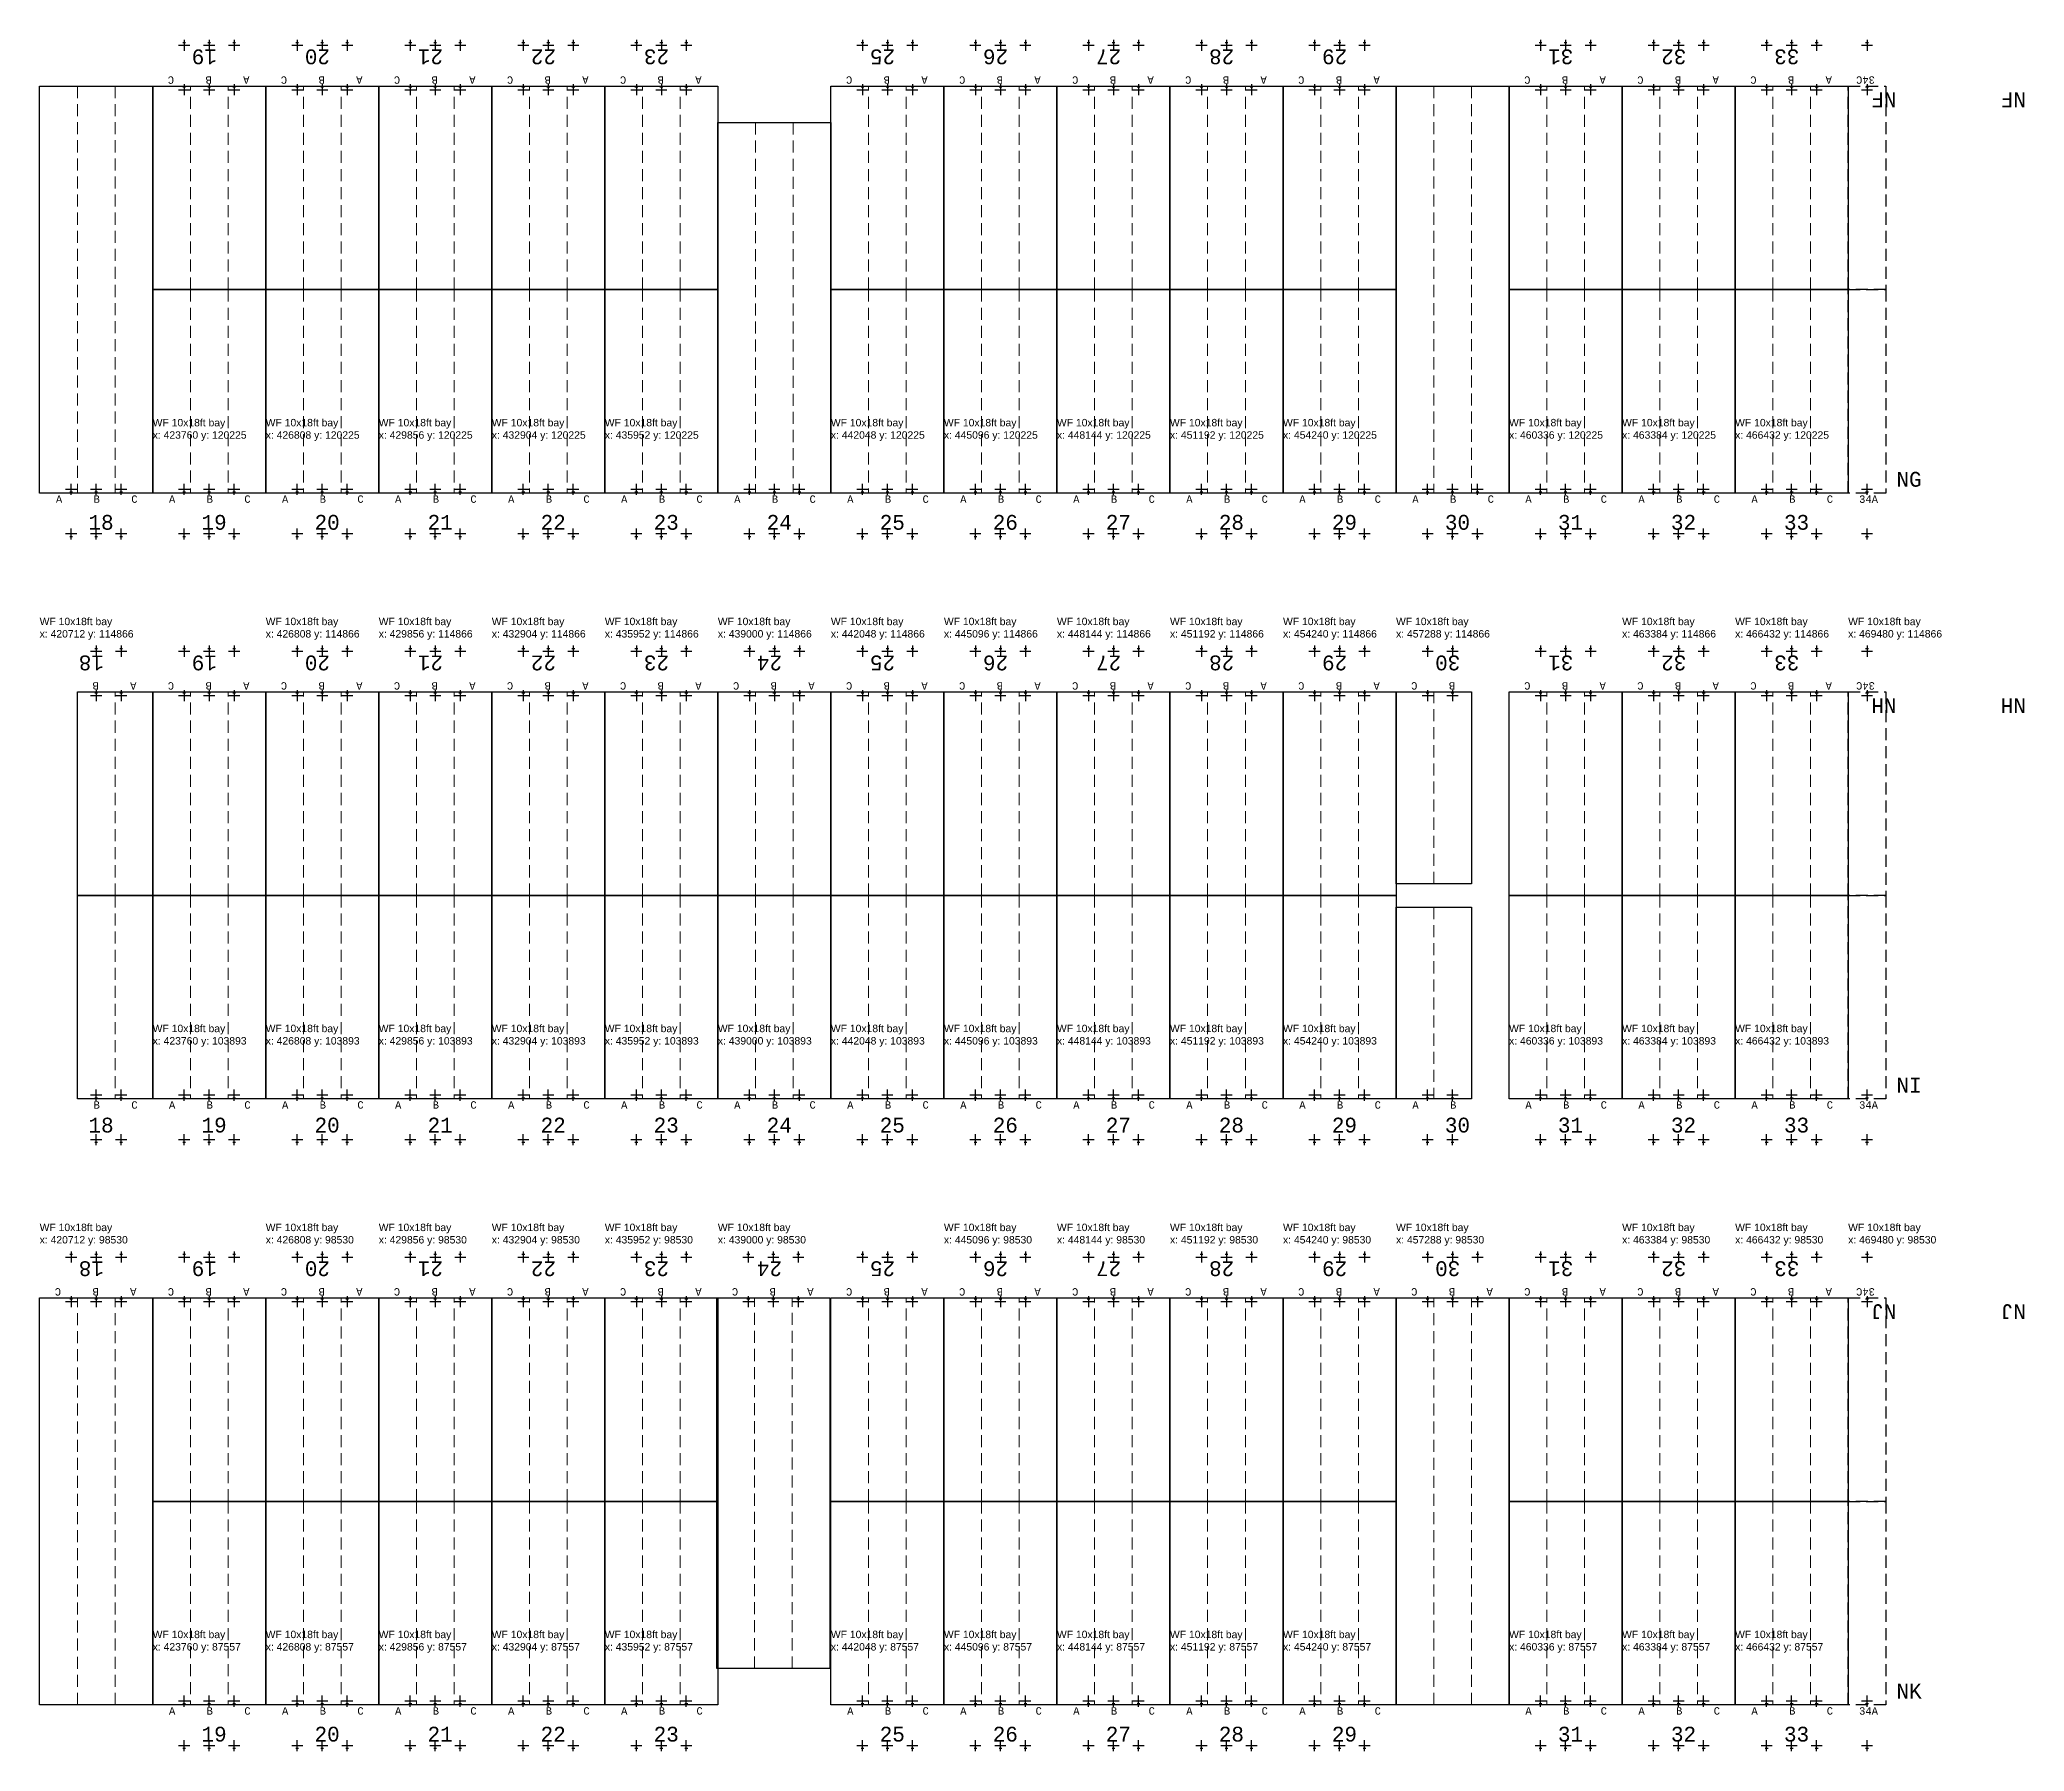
# Model space of a CAD drawing. Header units: millimetres. Extents: x 308165 to 657535, y 5096 to 173229.
# Drawn here: x 420713 to 474230, y 86308 to 132449 of the extents above; entities that cross this region are included whole.
import ezdxf

# ---------------------------------------------------------------- set-up
doc = ezdxf.new("R2010")
doc.units = ezdxf.units.MM
doc.linetypes.add('DASHED', pattern=[0.75, 0.5, -0.25])
for name, color, linetype in [('Bin location transponder', 250, 'Continuous'), ('WF exist equipment', 6, 'Continuous'), ('WF_numbers', 6, 'Continuous')]:
    doc.layers.add(name, color=color, linetype=linetype)
for name, color, linetype, lineweight in [('WF buffer', 1, 'DASHED', 30), ('WF transponder', 3, 'Continuous', 30), ('WF_bay', 5, 'Continuous', 30), ('WF_sketch_stock_areas', 30, 'Continuous', 30)]:
    doc.layers.add(name, color=color, linetype=linetype, lineweight=lineweight)
doc.styles.get("Standard").update_dxf_attribs({"font": 'arial.ttf'})
doc.styles.add('WF_txt', font='consola.ttf')

# ---------------------------------------------------------------- blocks, each defined once
blk = doc.blocks.new('Bin location transponder')
at = {"layer": 'Bin location transponder', "color": 3, "lineweight": 30}
for p, q in [((-600, 0), (600, 0)), ((-150, 300), (150, 300)), ((0, 600), (0, -600))]:
    blk.add_line(p, q, dxfattribs=at)
blk = doc.blocks.new('WF 10x18ft bay')
at = {"layer": 'WF_bay', "linetype": 'DASHED', "lineweight": 5, "ltscale": 650}
for p, q in [((1016, 5486), (1016, 0)), ((2032, 5486), (2032, 0))]:
    blk.add_line(p, q, dxfattribs=at)
at = {"layer": 'WF_bay'}
blk.add_lwpolyline([(0, 5486), (3048, 5486), (3048, 0), (0, 0)], close=True, dxfattribs=at)
at = {"layer": 'WF transponder', "xscale": 0.25, "yscale": 0.25, "zscale": 0.25, "rotation": 180.0000000062352}
for p in [(850, 100), (1524, 100), (2198, 100), (850, -1100), (1524, -1100), (2198, -1100)]:
    blk.add_blockref('Bin location transponder', p, dxfattribs=at)
at = {"layer": 'WF_numbers', "linetype": 'DASHED', "char_height": 200, "attachment_point": 1, "rotation": 0, "style": 'WF_txt'}
for s, insert in [('A', (439, -62, -723)), ('B', (1455, -62, -723)), ('C', (2471, -62, -723))]:
    blk.add_mtext_dynamic_manual_height_columns(s, width=423.53, gutter_width=2118, heights=[0], dxfattribs=dict(at, insert=insert))
blk = doc.blocks.new('WF 10x36ft bay')
at = {"layer": 'WF_bay', "linetype": 'DASHED', "lineweight": 5, "ltscale": 650}
for p, q in [((1016, 10973), (1016, 0)), ((2032, 10973), (2032, 0))]:
    blk.add_line(p, q, dxfattribs=at)
at = {"layer": 'WF_bay'}
blk.add_lwpolyline([(0, 10973), (3048, 10973), (3048, 0), (0, 0)], close=True, dxfattribs=at)
at = {"layer": 'WF transponder', "xscale": 0.25, "yscale": 0.25, "zscale": 0.25, "rotation": 180.0000000062352}
for p in [(850, 100), (1524, 100), (2198, 100), (850, -1100), (1524, -1100), (2198, -1100)]:
    blk.add_blockref('Bin location transponder', p, dxfattribs=at)
at = {"layer": 'WF_numbers', "linetype": 'DASHED', "char_height": 200, "attachment_point": 1, "rotation": 0, "style": 'WF_txt'}
for s, insert in [('A', (439, -62, -723)), ('B', (1455, -62, -723)), ('C', (2471, -62, -723))]:
    blk.add_mtext_dynamic_manual_height_columns(s, width=423.53, gutter_width=2118, heights=[0], dxfattribs=dict(at, insert=insert))
blk = doc.blocks.new('WF 40x216in buffer')
at = {"layer": 'WF buffer', "ltscale": 650}
blk.add_lwpolyline([(0, 5486), (1016, 5486), (1016, 0), (0, 0)], close=True, dxfattribs=at)
at = {"layer": 'WF transponder', "xscale": 0.25, "yscale": 0.25, "zscale": 0.25, "rotation": 180.0000000062352}
for p in [(508, 100), (508, -1100)]:
    blk.add_blockref('Bin location transponder', p, dxfattribs=at)
blk = doc.blocks.new('WF 10x34ft bay')
at = {"layer": 'WF_bay', "linetype": 'DASHED', "lineweight": 5, "ltscale": 650}
for p, q in [((1143863, 971520, -162219), (1143863, 981510, -162219)), ((1144879, 971520, -162219), (1144879, 981510, -162219))]:
    blk.add_line(p, q, dxfattribs=at)
at = {"layer": 'WF_bay', "elevation": -162219}
blk.add_lwpolyline([(1145895, 971520), (1142847, 971520), (1142847, 981510), (1145895, 981510)], close=True, dxfattribs=at)
at = {"layer": 'WF transponder', "xscale": 0.25, "yscale": 0.25, "zscale": 0.25}
for p in [(1143697, 982610, -162219), (1144371, 982610, -162219), (1145045, 982610, -162219), (1143697, 981410, -162219), (1144371, 981410, -162219), (1145045, 981410, -162219)]:
    blk.add_blockref('Bin location transponder', p, dxfattribs=at)
at = {"layer": 'WF_numbers', "linetype": 'DASHED', "char_height": 200, "attachment_point": 1, "rotation": 180, "style": 'WF_txt'}
for s, insert in [('C', (1143424, 981572, -162943)), ('B', (1144440, 981572, -162943)), ('A', (1145456, 981572, -162943))]:
    blk.add_mtext_dynamic_manual_height_columns(s, width=423.53, gutter_width=2118, heights=[0], dxfattribs=dict(at, insert=insert))

msp = doc.modelspace()

# ---------------------------------------------------------------- linework, layer by layer
at = {"layer": 'WF_bay', "linetype": 'DASHED', "lineweight": 5, "ltscale": 650}
for p, q in [((422744, 109380, -162219), (422744, 114866, -162219)), ((458304, 109689, -162219), (458304, 114866, -162219)), ((422744, 109380, -162219), (422744, 103894, -162219)), ((458304, 109067, -162219), (458304, 103894, -162219))]:
    msp.add_line(p, q, dxfattribs=at)
at = {"layer": 'WF_bay', "elevation": -162219}
for points in [[(423760, 109380), (421728, 109380), (421728, 114866), (423760, 114866)], [(459320, 109689), (457288, 109689), (457288, 114866), (459320, 114866)], [(421728, 109380), (423760, 109380), (423760, 103894), (421728, 103894)], [(457288, 109067), (459320, 109067), (459320, 103894), (457288, 103894)]]:
    msp.add_lwpolyline(points, close=True, dxfattribs=at)

# ---------------------------------------------------------------- block references
at = {"layer": 'WF exist equipment', "color": 7, "true_color": 0xffffff, "rotation": 180}
msp.add_blockref('WF 10x34ft bay', (1584896, 1101736), dxfattribs=at)
at = {"layer": 'WF exist equipment', "color": 7, "true_color": 0xffffff}
msp.add_blockref('WF 10x34ft bay', (-703876, -882979), dxfattribs=at)
at = {"layer": 'WF transponder', "xscale": 0.25, "yscale": 0.25, "zscale": 0.25}
for p in [(422236, 115966, -162219), (422910, 115966, -162219), (458138, 115966, -162219), (458812, 115966, -162219), (422236, 114766, -162219), (422910, 114766, -162219), (458138, 114766, -162219), (458812, 114766, -162219)]:
    msp.add_blockref('Bin location transponder', p, dxfattribs=at)
at = {"layer": 'WF transponder', "xscale": 0.25, "yscale": 0.25, "zscale": 0.25, "rotation": 180.0000000062352}
for p in [(422236, 103994, -162219), (422910, 103994, -162219), (458138, 103994, -162219), (458812, 103994, -162219), (422236, 102794, -162219), (422910, 102794, -162219), (458138, 102794, -162219), (458812, 102794, -162219)]:
    msp.add_blockref('Bin location transponder', p, dxfattribs=at)
at = {"layer": 'WF_sketch_stock_areas'}
for name, p, rotation in [('WF 10x18ft bay', (426808, 131199, -162219), 179.9999999999069), ('WF 10x18ft bay', (429856, 131199, -162219), 179.9999999999069), ('WF 10x18ft bay', (432904, 131199, -162219), 179.9999999999069), ('WF 10x18ft bay', (435952, 131199, -162219), 179.9999999999069), ('WF 10x18ft bay', (439000, 131199, -162219), 179.9999999999069), ('WF 10x18ft bay', (445096, 131199, -162219), 179.9999999999069), ('WF 10x18ft bay', (448144, 131199, -162219), 179.9999999999069), ('WF 10x18ft bay', (451192, 131199, -162219), 179.9999999999069), ('WF 10x18ft bay', (454240, 131199, -162219), 179.9999999999069), ('WF 10x18ft bay', (457288, 131199, -162219), 179.9999999999069), ('WF 10x18ft bay', (463384, 131199, -162219), 179.9999999999069), ('WF 10x18ft bay', (466432, 131199, -162219), 179.9999999999069), ('WF 10x18ft bay', (469480, 131199, -162219), 179.9999999999069), ('WF 40x216in buffer', (470496, 131199, -162219), 180.0000000004213), ('WF 10x18ft bay', (426808, 114866, -162219), 179.9999999999069), ('WF 10x18ft bay', (429856, 114866, -162219), 179.9999999999069), ('WF 10x18ft bay', (432904, 114866, -162219), 179.9999999999069), ('WF 10x18ft bay', (435952, 114866, -162219), 179.9999999999069), ('WF 10x18ft bay', (439000, 114866, -162219), 179.9999999999069), ('WF 10x18ft bay', (442048, 114866, -162219), 179.9999999999069), ('WF 10x18ft bay', (445096, 114866, -162219), 179.9999999999069), ('WF 10x18ft bay', (448144, 114866, -162219), 179.9999999999069), ('WF 10x18ft bay', (451192, 114866, -162219), 179.9999999999069), ('WF 10x18ft bay', (454240, 114866, -162219), 179.9999999999069), ('WF 10x18ft bay', (457288, 114866, -162219), 179.9999999999069), ('WF 10x18ft bay', (463384, 114866, -162219), 179.9999999999069), ('WF 10x18ft bay', (466432, 114866, -162219), 179.9999999999069), ('WF 10x18ft bay', (469480, 114866, -162219), 179.9999999999069), ('WF 40x216in buffer', (470496, 114866, -162219), 179.9999966309876), ('WF 10x36ft bay', (423760, 98531, -162219), 180.0000000000523), ('WF 10x18ft bay', (426808, 98531, -162219), 179.9999999999069), ('WF 10x18ft bay', (429856, 98531, -162219), 179.9999999999069), ('WF 10x18ft bay', (432904, 98531, -162219), 179.9999999999069), ('WF 10x18ft bay', (435952, 98531, -162219), 179.9999999999069), ('WF 10x18ft bay', (439000, 98531, -162219), 179.9999999999069), ('WF 10x18ft bay', (445096, 98531, -162219), 179.9999999999069), ('WF 10x18ft bay', (448144, 98531, -162219), 179.9999999999069), ('WF 10x18ft bay', (451192, 98531, -162219), 179.9999999999069), ('WF 10x18ft bay', (454240, 98531, -162219), 179.9999999999069), ('WF 10x18ft bay', (457288, 98531, -162219), 179.9999999999069), ('WF 10x36ft bay', (460336, 98531, -162219), 180.0000000000523), ('WF 10x18ft bay', (463384, 98531, -162219), 179.9999999999069), ('WF 10x18ft bay', (466432, 98531, -162219), 179.9999999999069), ('WF 10x18ft bay', (469480, 98531, -162219), 179.9999999999069), ('WF 40x216in buffer', (470496, 98531, -162219), 179.9999999974419)]:
    msp.add_blockref(name, p, dxfattribs=dict(at, rotation=rotation))
for name, p in [('WF 10x36ft bay', (420712, 120226, -162219)), ('WF 10x36ft bay', (457288, 120226, -162219)), ('WF 10x18ft bay', (423760, 120226, -162219)), ('WF 10x18ft bay', (426808, 120226, -162219)), ('WF 10x18ft bay', (429856, 120226, -162219)), ('WF 10x18ft bay', (432904, 120226, -162219)), ('WF 10x18ft bay', (435952, 120226, -162219)), ('WF 10x18ft bay', (442048, 120226, -162219)), ('WF 10x18ft bay', (445096, 120226, -162219)), ('WF 10x18ft bay', (448144, 120226, -162219)), ('WF 10x18ft bay', (451192, 120226, -162219)), ('WF 10x18ft bay', (454240, 120226, -162219)), ('WF 10x18ft bay', (460336, 120226, -162219)), ('WF 10x18ft bay', (463384, 120226, -162219)), ('WF 10x18ft bay', (466432, 120226, -162219)), ('WF 40x216in buffer', (469480, 120226, -162219)), ('WF 10x18ft bay', (423760, 103894, -162219)), ('WF 10x18ft bay', (426808, 103894, -162219)), ('WF 10x18ft bay', (429856, 103894, -162219)), ('WF 10x18ft bay', (432904, 103894, -162219)), ('WF 10x18ft bay', (435952, 103894, -162219)), ('WF 10x18ft bay', (439000, 103894, -162219)), ('WF 10x18ft bay', (442048, 103894, -162219)), ('WF 10x18ft bay', (445096, 103894, -162219)), ('WF 10x18ft bay', (448144, 103894, -162219)), ('WF 10x18ft bay', (451192, 103894, -162219)), ('WF 10x18ft bay', (454240, 103894, -162219)), ('WF 10x18ft bay', (460336, 103894, -162219)), ('WF 10x18ft bay', (463384, 103894, -162219)), ('WF 10x18ft bay', (466432, 103894, -162219)), ('WF 40x216in buffer', (469480, 103894, -162219)), ('WF 10x18ft bay', (423760, 87558, -162219)), ('WF 10x18ft bay', (426808, 87558, -162219)), ('WF 10x18ft bay', (429856, 87558, -162219)), ('WF 10x18ft bay', (432904, 87558, -162219)), ('WF 10x18ft bay', (435952, 87558, -162219)), ('WF 10x18ft bay', (442048, 87558, -162219)), ('WF 10x18ft bay', (445096, 87558, -162219)), ('WF 10x18ft bay', (448144, 87558, -162219)), ('WF 10x18ft bay', (451192, 87558, -162219)), ('WF 10x18ft bay', (454240, 87558, -162219)), ('WF 10x18ft bay', (460336, 87558, -162219)), ('WF 10x18ft bay', (463384, 87558, -162219)), ('WF 10x18ft bay', (466432, 87558, -162219)), ('WF 40x216in buffer', (469480, 87558, -162219))]:
    msp.add_blockref(name, p, dxfattribs=at)

# ---------------------------------------------------------------- texts
at = {"char_height": 200, "attachment_point": 1}
for s, insert in [('WF 10x18ft bay\\Px: 423760 y: 120225', (423760, 122226)), ('WF 10x18ft bay\\Px: 426808 y: 120225', (426808, 122226)), ('WF 10x18ft bay\\Px: 429856 y: 120225', (429856, 122226)), ('WF 10x18ft bay\\Px: 432904 y: 120225', (432904, 122226)), ('WF 10x18ft bay\\Px: 435952 y: 120225', (435952, 122226)), ('WF 10x18ft bay\\Px: 442048 y: 120225', (442048, 122226)), ('WF 10x18ft bay\\Px: 445096 y: 120225', (445096, 122226)), ('WF 10x18ft bay\\Px: 448144 y: 120225', (448144, 122226)), ('WF 10x18ft bay\\Px: 451192 y: 120225', (451192, 122226)), ('WF 10x18ft bay\\Px: 454240 y: 120225', (454240, 122226)), ('WF 10x18ft bay\\Px: 460336 y: 120225', (460336, 122226)), ('WF 10x18ft bay\\Px: 463384 y: 120225', (463384, 122226)), ('WF 10x18ft bay\\Px: 466432 y: 120225', (466432, 122226)), ('WF 10x18ft bay\\Px: 420712 y: 114866', (420712, 116866)), ('WF 10x18ft bay\\Px: 426808 y: 114866', (426808, 116866)), ('WF 10x18ft bay\\Px: 429856 y: 114866', (429856, 116866)), ('WF 10x18ft bay\\Px: 432904 y: 114866', (432904, 116866)), ('WF 10x18ft bay\\Px: 435952 y: 114866', (435952, 116866)), ('WF 10x18ft bay\\Px: 439000 y: 114866', (439000, 116866)), ('WF 10x18ft bay\\Px: 442048 y: 114866', (442048, 116866)), ('WF 10x18ft bay\\Px: 445096 y: 114866', (445096, 116866)), ('WF 10x18ft bay\\Px: 448144 y: 114866', (448144, 116866)), ('WF 10x18ft bay\\Px: 451192 y: 114866', (451192, 116866)), ('WF 10x18ft bay\\Px: 454240 y: 114866', (454240, 116866)), ('WF 10x18ft bay\\Px: 457288 y: 114866', (457288, 116866)), ('WF 10x18ft bay\\Px: 463384 y: 114866', (463384, 116866)), ('WF 10x18ft bay\\Px: 466432 y: 114866', (466432, 116866)), ('WF 10x18ft bay\\Px: 469480 y: 114866', (469480, 116866)), ('WF 10x18ft bay\\Px: 423760 y: 103893', (423760, 105894)), ('WF 10x18ft bay\\Px: 426808 y: 103893', (426808, 105894)), ('WF 10x18ft bay\\Px: 429856 y: 103893', (429856, 105894)), ('WF 10x18ft bay\\Px: 432904 y: 103893', (432904, 105894)), ('WF 10x18ft bay\\Px: 435952 y: 103893', (435952, 105894)), ('WF 10x18ft bay\\Px: 439000 y: 103893', (439000, 105894)), ('WF 10x18ft bay\\Px: 442048 y: 103893', (442048, 105894)), ('WF 10x18ft bay\\Px: 445096 y: 103893', (445096, 105894)), ('WF 10x18ft bay\\Px: 448144 y: 103893', (448144, 105894)), ('WF 10x18ft bay\\Px: 451192 y: 103893', (451192, 105894)), ('WF 10x18ft bay\\Px: 454240 y: 103893', (454240, 105894)), ('WF 10x18ft bay\\Px: 460336 y: 103893', (460336, 105894)), ('WF 10x18ft bay\\Px: 463384 y: 103893', (463384, 105894)), ('WF 10x18ft bay\\Px: 466432 y: 103893', (466432, 105894)), ('WF 10x18ft bay\\Px: 420712 y: 98530', (420712, 100531)), ('WF 10x18ft bay\\Px: 426808 y: 98530', (426808, 100531)), ('WF 10x18ft bay\\Px: 429856 y: 98530', (429856, 100531)), ('WF 10x18ft bay\\Px: 432904 y: 98530', (432904, 100531)), ('WF 10x18ft bay\\Px: 435952 y: 98530', (435952, 100531)), ('WF 10x18ft bay\\Px: 439000 y: 98530', (439000, 100531)), ('WF 10x18ft bay\\Px: 445096 y: 98530', (445096, 100531)), ('WF 10x18ft bay\\Px: 448144 y: 98530', (448144, 100531)), ('WF 10x18ft bay\\Px: 451192 y: 98530', (451192, 100531)), ('WF 10x18ft bay\\Px: 454240 y: 98530', (454240, 100531)), ('WF 10x18ft bay\\Px: 457288 y: 98530', (457288, 100531)), ('WF 10x18ft bay\\Px: 463384 y: 98530', (463384, 100531)), ('WF 10x18ft bay\\Px: 466432 y: 98530', (466432, 100531)), ('WF 10x18ft bay\\Px: 469480 y: 98530', (469480, 100531)), ('WF 10x18ft bay\\Px: 423760 y: 87557', (423760, 89558)), ('WF 10x18ft bay\\Px: 426808 y: 87557', (426808, 89558)), ('WF 10x18ft bay\\Px: 429856 y: 87557', (429856, 89558)), ('WF 10x18ft bay\\Px: 432904 y: 87557', (432904, 89558)), ('WF 10x18ft bay\\Px: 435952 y: 87557', (435952, 89558)), ('WF 10x18ft bay\\Px: 442048 y: 87557', (442048, 89558)), ('WF 10x18ft bay\\Px: 445096 y: 87557', (445096, 89558)), ('WF 10x18ft bay\\Px: 448144 y: 87557', (448144, 89558)), ('WF 10x18ft bay\\Px: 451192 y: 87557', (451192, 89558)), ('WF 10x18ft bay\\Px: 454240 y: 87557', (454240, 89558)), ('WF 10x18ft bay\\Px: 460336 y: 87557', (460336, 89558)), ('WF 10x18ft bay\\Px: 463384 y: 87557', (463384, 89558)), ('WF 10x18ft bay\\Px: 466432 y: 87557', (466432, 89558))]:
    msp.add_mtext(s, dxfattribs=dict(at, insert=insert))
at = {"layer": 'WF_numbers', "linetype": 'DASHED', "attachment_point": 1, "style": 'WF_txt'}
for s, insert, char_height, rotation in [('19', (425492, 131787, -162219), 400, 180), ('20', (428540, 131787, -162219), 400, 180), ('21', (431588, 131787, -162219), 400, 180), ('22', (434636, 131787, -162219), 400, 180), ('23', (437684, 131787, -162219), 400, 180), ('25', (443780, 131787, -162219), 400, 180), ('26', (446828, 131787, -162219), 400, 180), ('27', (449876, 131787, -162219), 400, 180), ('28', (452924, 131787, -162219), 400, 180), ('29', (455972, 131787, -162219), 400, 180), ('31', (462068, 131787, -162219), 400, 180), ('32', (465116, 131787, -162219), 400, 180), ('33', (468164, 131787, -162219), 400, 180), ('34C', (470202, 131261, -162943), 200, 180), ('NF', (470782, 130626, -486658), 400, 180), ('NF', (474274, 130626, -324439), 400, 180), ('34A', (469775, 120163, -162943), 200, 0), ('18', (422444, 115448, -162219), 400, 180), ('19', (425492, 115448, -162219), 400, 180), ('20', (428540, 115448, -162219), 400, 180), ('21', (431588, 115448, -162219), 400, 180), ('22', (434636, 115448, -162219), 400, 180), ('23', (437684, 115448, -162219), 400, 180), ('24', (440732, 115448, -162219), 400, 180), ('25', (443780, 115448, -162219), 400, 180), ('26', (446828, 115448, -162219), 400, 180), ('27', (449876, 115448, -162219), 400, 180), ('28', (452924, 115448, -162219), 400, 180), ('29', (455972, 115448, -162219), 400, 180), ('30', (459020, 115448, -162219), 400, 180), ('31', (462068, 115448, -162219), 400, 180), ('32', (465116, 115448, -162219), 400, 180), ('33', (468164, 115448, -162219), 400, 180), ('B', (422305, 114929, -162943), 200, 180), ('A', (423321, 114929, -162943), 200, 180), ('C', (457865, 114929, -162943), 200, 180), ('B', (458881, 114929, -162943), 200, 180), ('34C', (470202, 114929, -162943), 200, 180), ('NH', (470782, 114294, -486658), 400, 180), ('NH', (474274, 114294, -324439), 400, 180), ('B', (422168, 103831, -162943), 200, 0), ('C', (423184, 103831, -162943), 200, 0), ('A', (457728, 103831, -162943), 200, 0), ('B', (458744, 103831, -162943), 200, 0), ('34A', (469775, 103831, -162943), 200, 0), ('18', (422444, 99118, -162219), 400, 180), ('19', (425492, 99118, -162219), 400, 180), ('20', (428540, 99118, -162219), 400, 180), ('21', (431588, 99118, -162219), 400, 180), ('22', (434636, 99118, -162219), 400, 180), ('23', (437684, 99118, -162219), 400, 180), ('24', (440732, 99118, -162219), 400, 180), ('25', (443780, 99118, -162219), 400, 180), ('26', (446828, 99118, -162219), 400, 180), ('27', (449876, 99118, -162219), 400, 180), ('28', (452924, 99118, -162219), 400, 180), ('29', (455972, 99118, -162219), 400, 180), ('30', (459020, 99118, -162219), 400, 180), ('31', (462068, 99118, -162219), 400, 180), ('32', (465116, 99118, -162219), 400, 180), ('33', (468164, 99118, -162219), 400, 180), ('34C', (470202, 98593, -162943), 200, 180), ('NJ', (470782, 97958, -486658), 400, 180), ('NJ', (474274, 97958, -324439), 400, 180), ('34A', (469775, 87495, -162943), 200, 0)]:
    msp.add_mtext_dynamic_manual_height_columns(s, width=423.53, gutter_width=2118, heights=[0], dxfattribs=dict(at, insert=insert, char_height=char_height, rotation=rotation))
at = {"layer": 'WF_numbers', "linetype": 'DASHED', "char_height": 400, "attachment_point": 1, "style": 'WF_txt'}
for s, insert in [('NG', (470782, 120798, -486658)), ('18', (422029, 119638, -162219)), ('19', (425077, 119638, -162219)), ('20', (428125, 119638, -162219)), ('21', (431173, 119638, -162219)), ('22', (434221, 119638, -162219)), ('23', (437269, 119638, -162219)), ('24', (440317, 119638, -162219)), ('25', (443365, 119638, -162219)), ('26', (446413, 119638, -162219)), ('27', (449461, 119638, -162219)), ('28', (452509, 119638, -162219)), ('29', (455557, 119638, -162219)), ('30', (458605, 119638, -162219)), ('31', (461653, 119638, -162219)), ('32', (464701, 119638, -162219)), ('33', (467749, 119638, -162219)), ('NI', (470782, 104466, -486658)), ('18', (422029, 103389, -162219)), ('19', (425077, 103389, -162219)), ('20', (428125, 103389, -162219)), ('21', (431173, 103389, -162219)), ('22', (434221, 103389, -162219)), ('23', (437269, 103389, -162219)), ('24', (440317, 103389, -162219)), ('25', (443365, 103389, -162219)), ('26', (446413, 103389, -162219)), ('27', (449461, 103389, -162219)), ('28', (452509, 103389, -162219)), ('29', (455557, 103389, -162219)), ('30', (458605, 103389, -162219)), ('31', (461653, 103389, -162219)), ('32', (464701, 103389, -162219)), ('33', (467749, 103389, -162219)), ('NK', (470782, 88130, -486658)), ('19', (425077, 86970, -162219)), ('20', (428125, 86970, -162219)), ('21', (431173, 86970, -162219)), ('22', (434221, 86970, -162219)), ('23', (437269, 86970, -162219)), ('25', (443365, 86970, -162219)), ('26', (446413, 86970, -162219)), ('27', (449461, 86970, -162219)), ('28', (452509, 86970, -162219)), ('29', (455557, 86970, -162219)), ('31', (461653, 86970, -162219)), ('32', (464701, 86970, -162219)), ('33', (467749, 86970, -162219))]:
    msp.add_mtext_dynamic_manual_height_columns(s, width=423.53, gutter_width=2118, heights=[0], dxfattribs=dict(at, insert=insert))

doc.saveas('drawing.dxf')
